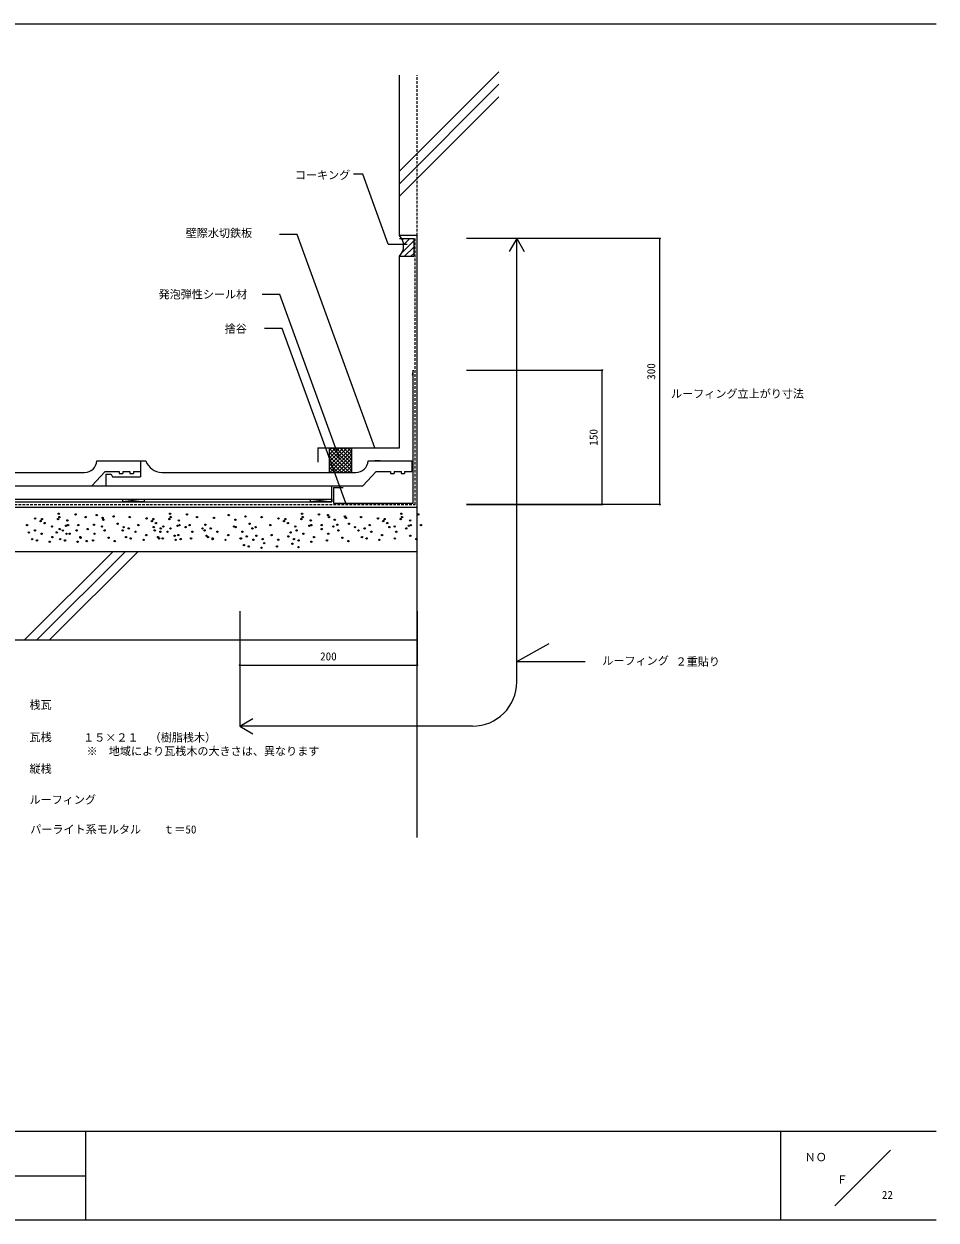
# Model space of a CAD drawing. Units: millimetres, scale not verified, with parts at other scales. Extents: x -198 to 202, y -140 to 130.
# Drawn here: x -3.4 to 202.4, y -140 to 130 of the extents above; entities that cross this region are included whole.
import ezdxf
from ezdxf.enums import TextEntityAlignment as Align

# ---------------------------------------------------------------- set-up
doc = ezdxf.new("R2010")
doc.units = ezdxf.units.MM
doc.header["$LTSCALE"] = 0.5
doc.header["$PDMODE"] = 32
doc.header["$PDSIZE"] = 0.25
doc.linetypes.add('DASHED1', pattern=[1.8, 1.2, -0.6])
for name, color, linetype, lineweight in [('0-0', 5, 'Continuous', 18), ('0-1', 7, 'Continuous', 18), ('1-0', 7, 'Continuous', 18), ('1-1', 3, 'Continuous', 18), ('1-3', 7, 'Continuous', 18)]:
    doc.layers.add(name, color=color, linetype=linetype, lineweight=lineweight)
doc.styles.add('ＭＳ ゴシック', font='')
doc.styles.get('ＭＳ ゴシック').set_extended_font_data('MS Gothic')

msp = doc.modelspace()

# ---------------------------------------------------------------- linework, layer by layer
at = {"layer": '0-0'}
for p, q in [((-197.5676, 130.0135), (202.4324, 130.0135)), ((202.4324, -119.9865), (-197.5676, -119.9865)), ((10.5405, -119.9865), (10.5405, -139.9865)), ((167.4325, -139.9865), (167.4325, -119.9865)), ((192.1622, -124.1757), (179.5946, -136.7432)), ((-67.2973, -129.9865), (10.5405, -129.9865)), ((202.4324, -139.9865), (-197.5676, -139.9865))]:
    msp.add_line(p, q, dxfattribs=at)
at = {"layer": '1-0'}
for p, q in [((81.3405, 96.7815), (103.7838, 119.2248)), ((81.3405, 82.2701), (81.3405, 118.4526)), ((81.3405, 93.9531), (103.7838, 116.3963)), ((81.3405, 91.1247), (103.7838, 113.5679)), ((73.0714, 96.0804), (70.9718, 96.0804)), ((78.8177, 80.2926), (73.0714, 96.0804)), ((85.3405, 82.2701), (81.3405, 82.2701)), ((81.9329, 78.3658), (84.6236, 81.0566)), ((82.0211, 81.2825), (82.2981, 81.5595)), ((82.3058, 80.153), (83.7123, 81.5595)), ((85.3405, -53.6351), (85.3405, 82.2701)), ((140.1165, 81.5595), (96.5147, 81.5595)), ((113.0327, 81.5595), (103.8555, 81.5595)), ((107.8378, 81.5595), (106.1535, 78.642)), ((107.8378, 81.5595), (109.5222, 78.642)), ((140.1165, 21.5595), (140.1165, 81.5595)), ((78.8177, 80.2926), (83.1003, 80.2926)), ((82.5407, 77.5595), (84.6236, 79.6424)), ((83.9549, 77.5595), (84.6236, 78.2282)), ((65.5256, 34.3595), (65.5256, 28.7595)), ((65.5256, 29.4449), (70.4402, 34.3595)), ((65.5256, 30.2934), (69.5917, 34.3595)), ((65.5256, 31.1419), (68.7432, 34.3595)), ((65.5256, 31.9905), (67.8946, 34.3595)), ((65.5256, 32.839), (67.0461, 34.3595)), ((65.5256, 33.6875), (66.1976, 34.3595)), ((65.5256, 34.1794), (70.5256, 29.1794)), ((65.5256, 33.3309), (70.097, 28.7595)), ((65.5256, 32.4824), (69.2485, 28.7595)), ((65.6887, 28.7595), (70.5256, 33.5963)), ((66.1941, 34.3595), (70.5256, 30.0279)), ((66.5373, 28.7595), (70.5256, 32.7478)), ((67.0426, 34.3595), (70.5256, 30.8764)), ((67.8911, 34.3595), (70.5256, 31.7249)), ((68.7396, 34.3595), (70.5256, 32.5735)), ((69.5881, 34.3595), (70.5256, 33.422)), ((70.4367, 34.3595), (70.5256, 34.2705)), ((70.5256, 34.3595), (70.5256, 28.7595)), ((65.5256, 31.6338), (68.4, 28.7595)), ((65.5256, 30.7853), (67.5515, 28.7595)), ((65.5256, 29.9368), (66.703, 28.7595)), ((67.3858, 28.7595), (70.5256, 31.8993)), ((68.2343, 28.7595), (70.5256, 31.0508)), ((69.0828, 28.7595), (70.5256, 30.2023)), ((65.5256, 29.0883), (65.8545, 28.7595)), ((69.9314, 28.7595), (70.5256, 29.3537)), ((-162.8594, 22.7595), (66.0871, 22.7595)), ((18.9405, 22.7595), (23.7405, 22.1595)), ((61.2871, 22.7595), (66.0871, 22.1595)), ((-163.9153, 20.9595), (85.3405, 20.9595)), ((140.1165, 21.5595), (96.5147, 21.5595)), ((-163.9153, 10.9595), (85.3405, 10.9595)), ((16.7568, 10.9595), (-3.2432, -9.0405)), ((19.5852, 10.9595), (-0.4148, -9.0405)), ((22.4136, 10.9595), (2.4136, -9.0405)), ((-163.9153, -9.0405), (85.3405, -9.0405))]:
    msp.add_line(p, q, dxfattribs=at)
at = {"layer": '1-0', "linetype": 'DASHED1'}
msp.add_line((85.3405, 82.2701), (85.3405, 118.4526), dxfattribs=at)
at = {"layer": '1-0', "color": 3, "linetype": 'DASHED1'}
for p, q in [((84.9193, 21.5595), (84.9193, 81.5595)), ((-163.9153, 21.5595), (84.9193, 21.5595))]:
    msp.add_line(p, q, dxfattribs=at)
at = {"layer": '1-0', "color": 2}
for p, q in [((62.9291, 34.3595), (62.9291, 31.0625)), ((62.9291, 34.3595), (81.3405, 34.3595)), ((66.4699, 25.3715), (66.4699, 21.8423)), ((66.4699, 25.3715), (68.6486, 25.3715)), ((66.4699, 21.8423), (84.4699, 21.8423))]:
    msp.add_line(p, q, dxfattribs=at)
at = {"layer": '1-0', "color": 3}
for p, q in [((-46.0595, 25.7595), (11.9405, 25.7595)), ((-46.0595, 25.7595), (11.9405, 25.7595)), ((15.1405, 25.7595), (73.1405, 25.7595)), ((15.1405, 25.7595), (73.1405, 25.7595))]:
    msp.add_line(p, q, dxfattribs=at)
at = {"layer": '1-0', "color": 2}
for points in [[(81.3405, 81.5595), (84.6236, 81.5595), (84.6236, 77.5595)], [(81.3405, 34.3595), (81.3405, 77.5595), (84.6236, 77.5595)], [(84.4699, 21.8423), (84.4699, 51.8423), (84.2414, 50.7023)]]:
    msp.add_lwpolyline(points, dxfattribs=at)
at = {"layer": '1-0'}
msp.add_lwpolyline([(-162.8594, 22.1595), (66.0871, 22.1595), (66.0871, 25.7595)], dxfattribs=at)
for points in [[(18.9405, 22.1595), (18.9405, 22.7595), (23.7405, 22.7595), (23.7405, 22.1595)], [(61.2871, 22.1595), (61.2871, 22.7595), (66.0871, 22.7595), (66.0871, 22.1595)]]:
    msp.add_lwpolyline(points, close=True, dxfattribs=at)
for centre in [(4.4876, 19.4592), (8.2834, 19.3073), (13.0684, 19.1555), (16.8642, 18.8518), (29.6181, 19.4592), (33.4138, 19.3073), (42.8383, 19.1555), (46.6341, 18.8518), (59.388, 19.4592), (63.1838, 19.3073), (65.2624, 19.1555), (69.0582, 18.8518), (81.812, 19.4592), (85.6078, 19.3073), (-2.6484, 16.878), (-0.8265, 18.3963), (0.3882, 17.789), (0.6918, 18.2445), (1.2992, 17.3335), (2.9693, 16.5744), (4.3358, 18.2445), (4.6394, 18.7), (6.1578, 16.7262), (6.4614, 17.9408), (6.6133, 16.878), (8.8907, 16.878), (10.5609, 18.7), (12.4423, 16.9657), (14.2831, 16.5744), (14.3754, 18.5122), (14.5868, 18.0927), (17.7752, 17.1817), (19.1417, 16.4225), (20.3, 16.147), (20.5082, 18.7), (22.482, 16.878), (24.304, 18.3963), (25.5186, 17.789), (25.8223, 18.2445), (25.9178, 16.4507), (26.4296, 17.3335), (27.5128, 16.147), (28.0997, 16.5744), (29.4662, 18.2445), (29.7136, 16.147), (29.7699, 18.7), (31.2882, 16.7262), (31.5919, 17.9408), (31.7437, 16.878), (33.1305, 16.4507), (34.0212, 16.878), (35.6913, 18.7), (36.9263, 16.147), (37.5728, 16.9657), (38.7828, 16.147), (39.5059, 18.5122), (44.053, 16.5744), (44.3567, 18.0927), (44.4005, 16.4507), (47.5451, 17.1817), (48.1963, 16.147), (48.9116, 16.4225), (50.2781, 18.7), (52.2519, 16.878), (54.0739, 18.3963), (55.2885, 17.789), (55.5922, 18.2445), (56.1995, 17.3335), (57.8696, 16.5744), (59.2361, 18.2445), (59.5398, 18.7), (61.0581, 16.7262), (61.3618, 17.9408), (61.5136, 16.878), (63.7911, 16.878), (65.4612, 18.7), (66.4771, 16.5744), (66.7807, 18.0927), (67.3427, 16.9657), (69.2758, 18.5122), (69.9692, 17.1817), (71.3357, 16.4225), (72.7022, 18.7), (73.4942, 16.147), (74.676, 16.878), (76.498, 18.3963), (77.7126, 17.789), (78.0163, 18.2445), (78.6236, 17.3335), (79.112, 16.4507), (80.2937, 16.5744), (81.6602, 18.2445), (81.9639, 18.7), (82.9077, 16.147), (83.4822, 16.7262), (83.7858, 17.9408), (83.9377, 16.878), (86.2152, 16.878), (-2.254, 15.2407), (-1.4948, 13.7224), (-0.8875, 15.6962), (-0.432, 13.4188), (0.6308, 14.9371), (3.0601, 14.1779), (4.0572, 15.2407), (4.7303, 15.9999), (4.8163, 13.7224), (5.4237, 15.6962), (5.8791, 13.4188), (5.9449, 13.4188), (6.2486, 14.9371), (6.942, 14.9371), (8.526, 15.6962), (9.3713, 14.1779), (9.437, 14.0261), (11.0414, 15.9999), (12.2561, 13.4188), (12.5597, 14.9371), (14.8372, 15.6962), (15.7482, 14.0261), (18.9335, 15.6915), (19.6927, 14.1732), (20.7555, 13.8696), (21.8183, 15.3879), (23.6403, 13.5659), (24.2476, 14.6287), (26.1463, 15.6915), (26.9054, 14.1732), (27.1324, 13.8696), (27.4361, 15.3879), (27.9683, 13.8696), (29.0311, 15.3879), (30.6245, 14.4769), (30.8531, 13.5659), (31.4604, 14.6287), (31.991, 13.7177), (34.3452, 13.8696), (34.6488, 15.3879), (37.4163, 15.6915), (37.8373, 14.4769), (38.1754, 14.1732), (39.2038, 13.7177), (39.2382, 13.8696), (40.3011, 15.3879), (42.123, 13.5659), (42.7304, 14.6287), (45.5306, 13.8883), (45.6152, 13.8696), (45.9188, 15.3879), (46.8971, 14.3438), (48.4154, 13.5847), (49.1073, 14.4769), (50.4738, 13.7177), (52.5149, 14.6475), (54.0332, 13.5847), (56.3107, 14.3438), (56.8006, 15.2407), (57.5597, 13.7224), (58.1671, 15.6962), (58.6226, 13.4188), (59.6854, 14.9371), (62.1147, 14.1779), (63.7848, 15.9999), (64.9995, 13.4188), (65.3031, 14.9371), (67.5806, 15.6962), (68.4916, 14.0261), (72.1277, 15.6915), (72.8869, 14.1732), (73.9497, 13.8696), (75.0125, 15.3879), (76.8345, 13.5659), (77.4418, 14.6287), (80.3266, 13.8696), (80.6303, 15.3879), (83.8187, 14.4769), (85.1852, 13.7177), (2.4528, 13.1151), (8.7639, 13.1151), (10.8035, 13.2669), (17.1147, 13.2669), (46.2898, 12.37), (47.3526, 12.0664), (50.2374, 11.7627), (50.8447, 12.8255), (53.7295, 12.0664), (57.2216, 12.6737), (58.5881, 11.9145), (61.5074, 13.1151), (69.8581, 13.2669)]:
    msp.add_circle(centre, 0.1518, dxfattribs=at)
msp.add_arc((78.9791, 79.9148), 3.3353, 315.07439, 44.92561, dxfattribs=at)
for p in [(140.1165, 81.5595), (140.1165, 21.5595)]:
    msp.add_point(p, dxfattribs=at)
at = {"layer": '1-1'}
for p, q in [((13.0783, 31.3595), (22.9405, 31.3595)), ((22.9405, 31.3595), (22.9405, 28.9595)), ((22.9405, 31.3595), (22.9405, 27.7595)), ((22.9405, 31.3595), (24.1405, 31.3595)), ((74.2783, 31.3595), (84.1405, 31.3595)), ((77.0374, 31.3595), (75.8374, 31.3595)), ((84.1405, 31.3595), (84.1405, 28.9595)), ((84.1405, 31.3595), (84.1405, 28.9595)), ((-33.4595, 28.7595), (10.3405, 28.7595)), ((14.9405, 28.9595), (11.9405, 25.7595)), ((14.9405, 28.9595), (18.1405, 28.9595)), ((15.1405, 28.3595), (15.1405, 25.7595)), ((15.1405, 28.3595), (16.3405, 28.3595)), ((16.3405, 28.3595), (16.6246, 27.7595)), ((16.6246, 27.7595), (22.9405, 27.7595)), ((18.1405, 28.9595), (18.1405, 28.5595)), ((18.1405, 28.5595), (18.9405, 28.5595)), ((18.9405, 28.9595), (18.9405, 28.5595)), ((18.9405, 28.9595), (20.5405, 28.9595)), ((20.5405, 28.9595), (20.5405, 28.5595)), ((20.5405, 28.5595), (21.3405, 28.5595)), ((21.3405, 28.9595), (21.3405, 28.5595)), ((21.3405, 28.9595), (22.9405, 28.9595)), ((27.7405, 28.7595), (71.5405, 28.7595)), ((76.1405, 28.9595), (73.1405, 25.7595)), ((76.1405, 28.9595), (79.3405, 28.9595)), ((79.3405, 28.9595), (79.3405, 28.5595)), ((79.3405, 28.5595), (80.1405, 28.5595)), ((80.1405, 28.9595), (80.1405, 28.5595)), ((80.1405, 28.9595), (81.7405, 28.9595)), ((81.7405, 28.9595), (81.7405, 28.5595)), ((81.7405, 28.5595), (82.5405, 28.5595)), ((82.5405, 28.9595), (82.5405, 28.5595)), ((82.5405, 28.9595), (84.1405, 28.9595))]:
    msp.add_line(p, q, dxfattribs=at)
at = {"layer": '1-1', "color": 7}
msp.add_line((11.9405, 25.7595), (15.1405, 25.7595), dxfattribs=at)
at = {"layer": '1-1'}
for centre, radius, start, end in [((10.3359, 31.5058), 2.7464, 270.09653, 356.9456), ((27.9867, 32.8925), 4.1404, 201.73239, 266.59201), ((71.5359, 31.5058), 2.7464, 270.09653, 356.9456)]:
    msp.add_arc(centre, radius, start, end, dxfattribs=at)
at = {"layer": '1-3'}
for p, q in [((58.3103, 82.515), (54.3103, 82.515)), ((75.8374, 34.3595), (58.3103, 82.515)), ((107.8378, -18.5), (107.8378, 81.5595)), ((54.3595, 68.9363), (50.3595, 68.9363)), ((67.9258, 31.6632), (54.3595, 68.9363)), ((54.9139, 61.2794), (50.9139, 61.2794)), ((69.2678, 21.8423), (54.9139, 61.2794)), ((96.5147, 51.8423), (127.1044, 51.8423)), ((127.1044, 21.5595), (127.1044, 51.8423)), ((96.5147, 21.5595), (127.1044, 21.5595)), ((96.5147, 21.5595), (127.1044, 21.5595)), ((45.3405, -2.5541), (45.3405, -14.7162)), ((85.3405, -2.5541), (85.3405, -14.7162)), ((107.8378, -13.9054), (115.1351, -9.8514)), ((45.3405, -14.7162), (85.3405, -14.7162)), ((45.3405, -14.7162), (45.3405, -28.5)), ((107.8378, -13.9054), (123.2432, -13.9054)), ((45.3405, -28.5), (48.2783, -26.8039)), ((45.3405, -28.5), (48.2783, -30.1961)), ((97.8378, -28.5), (45.3405, -28.5))]:
    msp.add_line(p, q, dxfattribs=at)
msp.add_arc((97.8378, -18.5), 10, 270, 0, dxfattribs=at)
for p in [(127.1044, 51.8423), (127.1044, 21.5595), (45.3405, -14.7162), (85.3405, -14.7162)]:
    msp.add_point(p, dxfattribs=at)

# ---------------------------------------------------------------- texts
at = {"layer": '0-0', "color": 7, "style": 'ＭＳ ゴシック'}
for s, p in [('ＮＯ', (172.7778, -127.2561)), ('Ｆ', (179.9906, -132.3213))]:
    msp.add_text(s, height=1.833, dxfattribs=at).set_placement(p, align=Align.BOTTOM_LEFT)
at = {"layer": '0-1', "style": 'ＭＳ ゴシック'}
for s, p in [('桟瓦', (-2.0912, -25.1675)), ('縦桟', (-2.0912, -39.6025))]:
    msp.add_text(s, height=1.833, dxfattribs=at).set_placement(p, align=Align.BOTTOM_LEFT)
at = {"layer": '1-0', "style": 'ＭＳ ゴシック'}
for s, p in [('コーキング', (57.7644, 94.4259)), ('ルーフィング立上がり寸法', (142.6414, 45.0749)), ('ルーフィング', (127.1345, -15.196)), ('瓦桟\u3000\u3000', (-2.0912, -32.468)), ('１５×２１\u3000（樹脂桟木）', (10.0095, -32.5395)), ('※\u3000地域により瓦桟木の大きさは、異なります', (10.7833, -35.6162)), ('ルーフィング', (-2.0912, -46.5711)), ('パーライト系モルタル\u3000\u3000ｔ＝50', (-1.9347, -53.2751))]:
    msp.add_text(s, height=1.833, dxfattribs=at).set_placement(p, align=Align.BOTTOM_LEFT)
msp.add_text('300', height=1.833, rotation=90, dxfattribs=at).set_placement((139.6165, 49.6845), align=Align.BOTTOM_LEFT)
at = {"layer": '1-3', "style": 'ＭＳ ゴシック'}
for s, p in [('壁際水切鉄板', (33.1417, 81.3331)), ('発泡弾性シール材', (27.0198, 67.5022)), ('捨谷', (41.9301, 59.7504)), ('200', (63.4655, -14.2162)), ('２重貼り', (143.6734, -15.3989)), ('22', (190.2009, -135.7736))]:
    msp.add_text(s, height=1.833, dxfattribs=at).set_placement(p, align=Align.BOTTOM_LEFT)
msp.add_text('150', height=1.833, rotation=90, dxfattribs=at).set_placement((126.6044, 34.8259), align=Align.BOTTOM_LEFT)

doc.saveas('drawing.dxf')
